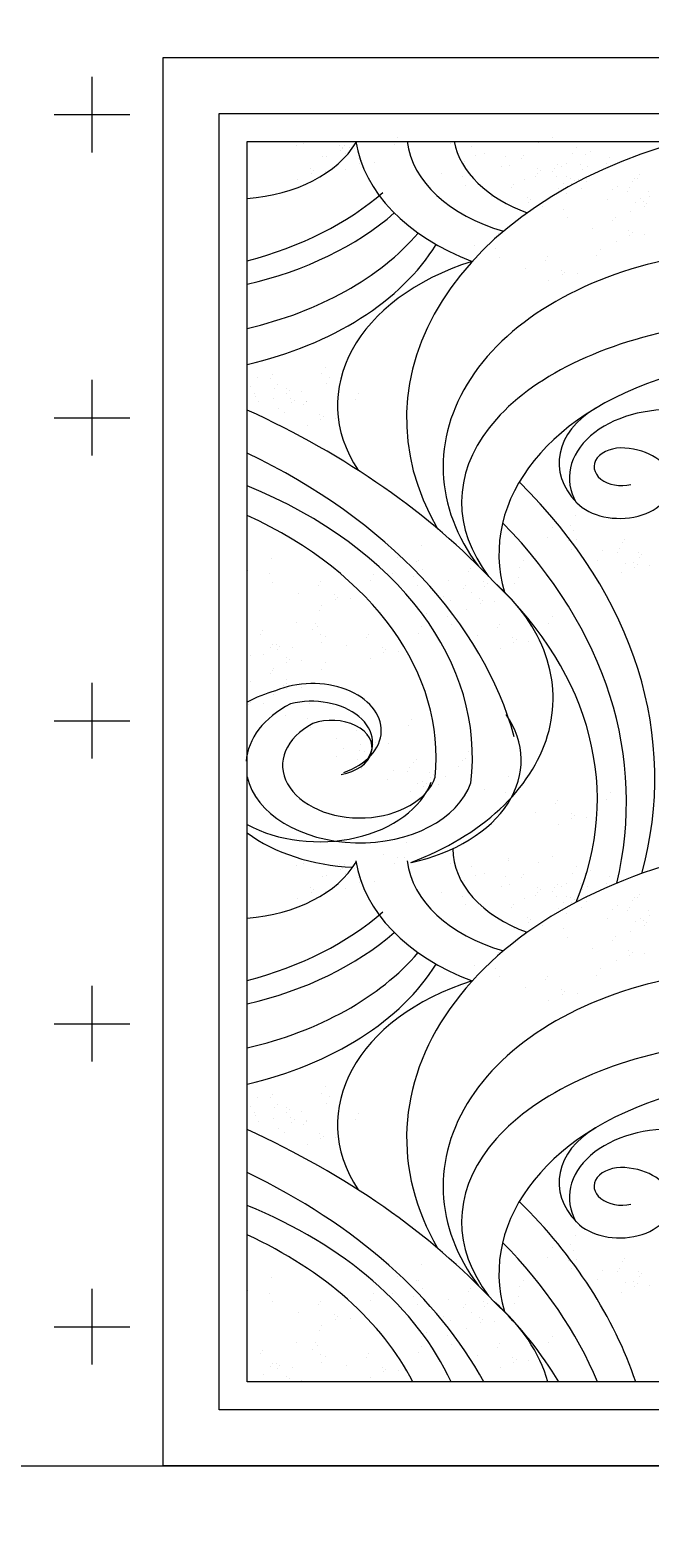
# Model space of a CAD drawing. Extents: x 2700 to 6802, y 4732 to 9006.
# Drawn here: x 4290.3 to 4495.2, y 7269.2 to 7759.2 of the extents above; entities that cross this region are included whole.
import ezdxf

# ---------------------------------------------------------------- set-up
doc = ezdxf.new("R2010")
doc.units = 0
doc.header["$MEASUREMENT"] = 0
for name, color, linetype in [('3', 3, 'CONTINUOUS'), ('4', 4, 'CONTINUOUS'), ('7', 7, 'CONTINUOUS'), ('BH', 3, 'CONTINUOUS')]:
    doc.layers.add(name, color=color, linetype=linetype)

msp = doc.modelspace()

# ---------------------------------------------------------------- hatches: boundary and pattern name
at = {"layer": 'BH'}
h = msp.add_hatch(dxfattribs=at)
h.set_pattern_fill('CROSS', color=256, scale=200, style=0)
h.set_pattern_definition([(0, (-6301.64, 4531.086), (50, 50), [25, -75]), (90, (-6289.14, 4518.586), (-50, 50), [25, -75])])
edge = h.paths.add_edge_path()
edge.add_line((3705.67, 8166.79), (3667.08, 8164.32))
edge.add_line((3667.08, 8164.32), (3643.64, 8143.67))
edge.add_line((3643.64, 8143.67), (3623.65, 8118.89))
edge.add_line((3623.65, 8118.89), (3619.52, 8087.91))
edge.add_line((3619.52, 8087.91), (3625.03, 8056.24))
edge.add_line((3625.03, 8056.24), (3604.35, 8052.11))
edge.add_line((3604.35, 8052.11), (3582.29, 8030.77))
edge.add_line((3582.29, 8030.77), (3570.57, 8014.25))
edge.add_line((3570.57, 8014.25), (3545.07, 8005.99))
edge.add_line((3545.07, 8005.99), (3509.91, 8021.14))
edge.add_line((3509.91, 8021.14), (3498.88, 8046.61))
edge.add_line((3498.88, 8046.61), (3473.37, 8057.62))
edge.add_line((3473.37, 8057.62), (3447.87, 8054.87))
edge.add_line((3447.87, 8054.87), (3438.91, 8048.67))
edge.add_line((3438.91, 8048.67), (3413.04, 8021.1))
edge.add_line((3413.04, 8021.1), (3393.74, 8011.46))
edge.add_line((3393.74, 8011.46), (3362.03, 8016.28))
edge.add_line((3362.03, 8016.28), (3349.62, 8030.74))
edge.add_line((3349.62, 8030.74), (3332.39, 8050.7))
edge.add_line((3332.39, 8050.7), (3308.26, 8056.89))
edge.add_line((3308.26, 8056.89), (3291.03, 8057.58))
edge.add_line((3291.03, 8057.58), (3275.17, 8052.08))
edge.add_line((3275.17, 8052.08), (3264.83, 8045.88))
edge.add_line((3264.83, 8045.88), (3258.63, 8038.31))
edge.add_line((3258.63, 8038.31), (3255.67, 8031.5))
edge.add_line((3255.67, 8031.5), (3255.67, 8451.21))
edge.add_line((3255.67, 8451.21), (6255.67, 8451.21))
edge.add_line((6255.67, 8451.21), (6255.67, 5911.21))
edge.add_line((6255.67, 5911.21), (6036.69, 5911.21))
edge.add_line((6036.69, 5911.21), (6041.16, 6029.14))
edge.add_line((6041.16, 6029.14), (6050.54, 6029.14))
edge.add_line((6050.54, 6029.14), (6050.54, 6059.03))
edge.add_line((6050.54, 6059.03), (5968.21, 6059.03))
edge.add_line((5968.21, 6059.03), (5970, 6168.54))
edge.add_line((5970, 6168.54), (5971.79, 6278.05))
edge.add_line((5971.79, 6278.05), (6041.24, 6369.52))
edge.add_line((6041.24, 6369.52), (6111.93, 6395.87))
edge.add_line((6111.93, 6395.87), (6180.15, 6412.92))
edge.add_line((6180.15, 6412.92), (6210.86, 6443.59))
edge.add_line((6210.86, 6443.59), (6147.9, 6442.38))
edge.add_line((6147.9, 6442.38), (6114.7, 6464.51))
edge.add_line((6114.7, 6464.51), (6099.53, 6464.08))
edge.add_line((6099.53, 6464.08), (6044.96, 6473.38))
edge.add_line((6044.96, 6473.38), (6077.21, 6481.13))
edge.add_line((6077.21, 6481.13), (6124.34, 6526.09))
edge.add_line((6124.34, 6526.09), (6124.34, 6531.09))
edge.add_line((6124.34, 6531.09), (6085.89, 6505.16))
edge.add_line((6085.89, 6505.16), (6049.92, 6512.14))
edge.add_line((6049.92, 6512.14), (6056.82, 6510.8))
edge.add_line((6056.82, 6510.8), (6103.25, 6554))
edge.add_line((6103.25, 6554), (6100.77, 6566.4))
edge.add_line((6100.77, 6566.4), (6077.21, 6572.6))
edge.add_line((6077.21, 6572.6), (6022.64, 6574.15))
edge.add_line((6022.64, 6574.15), (6016.68, 6593.22))
edge.add_line((6016.68, 6593.22), (5969.31, 6518.34))
edge.add_line((5969.31, 6518.34), (5975.51, 6631.51))
edge.add_line((5975.51, 6631.51), (5968.07, 6634.61))
edge.add_line((5968.07, 6634.61), (5970.81, 6733.79))
edge.add_line((5970.81, 6733.79), (6044.08, 6750.25))
edge.add_line((6044.08, 6750.25), (6097.41, 6765.75))
edge.add_line((6097.41, 6765.75), (6107.34, 6785.9))
edge.add_line((6107.34, 6785.9), (6075.09, 6782.8))
edge.add_line((6075.09, 6782.8), (6041.6, 6787.45))
edge.add_line((6041.6, 6787.45), (5999.44, 6802.96))
edge.add_line((5999.44, 6802.96), (6061.45, 6831.64))
edge.add_line((6061.45, 6831.64), (6107.34, 6855.66))
edge.add_line((6107.34, 6855.66), (6125.94, 6883.57))
edge.add_line((6125.94, 6883.57), (6020.52, 6829.31))
edge.add_line((6020.52, 6829.31), (6067.65, 6886.67))
edge.add_line((6067.65, 6886.67), (6066.41, 6892.87))
edge.add_line((6066.41, 6892.87), (6013.08, 6873.49))
edge.add_line((6013.08, 6873.49), (5983.32, 6871.17))
edge.add_line((5983.32, 6871.17), (5994.48, 6967.28))
edge.add_line((5994.48, 6967.28), (5973.39, 6909.92))
edge.add_line((5973.39, 6909.92), (5962.23, 6984.34))
edge.add_line((5962.23, 6984.34), (5953.55, 6934.73))
edge.add_line((5953.55, 6934.73), (5915.1, 7016.89))
edge.add_line((5915.1, 7016.89), (5944.87, 6857.21))
edge.add_line((5944.87, 6857.21), (5892.78, 6967.28))
edge.add_line((5892.78, 6967.28), (5892.78, 6936.28))
edge.add_line((5892.78, 6936.28), (5872.94, 6951.78))
edge.add_line((5872.94, 6951.78), (5920.06, 6806.06))
edge.add_line((5920.06, 6806.06), (5920.06, 6750.25))
edge.add_line((5920.06, 6750.25), (5917.91, 6736.09))
edge.add_line((5917.91, 6736.09), (5819.25, 6868.7))
edge.add_line((5819.25, 6868.7), (5810.86, 6818.59))
edge.add_line((5810.86, 6818.59), (5860.86, 6677.39))
edge.add_line((5860.86, 6677.39), (5821.73, 6678.79))
edge.add_line((5821.73, 6678.79), (5768.66, 6692.94))
edge.add_line((5768.66, 6692.94), (5765.01, 6689.93))
edge.add_line((5765.01, 6689.93), (5821.73, 6626.08))
edge.add_line((5821.73, 6626.08), (5879.66, 6573.25))
edge.add_line((5879.66, 6573.25), (5889.94, 6536.94))
edge.add_line((5889.94, 6536.94), (5876.3, 6535.39))
edge.add_line((5876.3, 6535.39), (5834.13, 6560.2))
edge.add_line((5834.13, 6560.2), (5827.93, 6558.65))
edge.add_line((5827.93, 6558.65), (5844.05, 6536.94))
edge.add_line((5844.05, 6536.94), (5829.79, 6534.62))
edge.add_line((5829.79, 6534.62), (5852.11, 6515.24))
edge.add_line((5852.11, 6515.24), (5893.66, 6488.89))
edge.add_line((5893.66, 6488.89), (5904.2, 6422.22))
edge.add_line((5904.2, 6422.22), (5912.26, 6338.51))
edge.add_line((5912.26, 6338.51), (5873.82, 6417.57))
edge.add_line((5873.82, 6417.57), (5829.79, 6450.13))
edge.add_line((5829.79, 6450.13), (5791.96, 6488.89))
edge.add_line((5791.96, 6488.89), (5786.05, 6486.45))
edge.add_line((5786.05, 6486.45), (5810.86, 6418.59))
edge.add_line((5810.86, 6418.59), (5870.1, 6333.86))
edge.add_line((5870.1, 6333.86), (5892.42, 6240.85))
edge.add_line((5892.42, 6240.85), (5900.32, 6059.03))
edge.add_line((5900.32, 6059.03), (5821.76, 6059.03))
edge.add_line((5821.76, 6059.03), (5821.76, 6031.09))
edge.add_line((5821.76, 6031.09), (5831.77, 6029.14))
edge.add_line((5831.77, 6029.14), (5831.77, 5911.21))
edge.add_line((5831.77, 5911.21), (5705.67, 5911.21))
edge.add_line((5705.67, 5911.21), (5705.67, 7596.21))
edge.add_line((5705.67, 7596.21), (5701.28, 7606.82))
edge.add_line((5701.28, 7606.82), (5690.67, 7611.21))
edge.add_line((5690.67, 7611.21), (5270.67, 7611.21))
edge.add_line((5270.67, 7611.21), (5260.06, 7606.82))
edge.add_line((5260.06, 7606.82), (5255.67, 7596.21))
edge.add_line((5255.67, 7596.21), (5255.67, 7285.21))
edge.add_line((5255.67, 7285.21), (5091.8, 7296.71))
edge.add_line((5091.8, 7296.71), (5091.8, 7314.71))
edge.add_line((5091.8, 7314.71), (5091.8, 7321.05))
edge.add_line((5091.8, 7321.05), (5101.29, 7334.98))
edge.add_line((5101.29, 7334.98), (5100.02, 7345.12))
edge.add_line((5100.02, 7345.12), (5096.22, 7380.6))
edge.add_line((5096.22, 7380.6), (5092.41, 7390.74))
edge.add_line((5092.41, 7390.74), (5108.9, 7392))
edge.add_line((5108.9, 7392), (5121.59, 7409.74))
edge.add_line((5121.59, 7409.74), (5121.59, 7423.68))
edge.add_line((5121.59, 7423.68), (5110.17, 7446.49))
edge.add_line((5110.17, 7446.49), (5107.64, 7465.49))
edge.add_line((5107.64, 7465.49), (5101.29, 7485.77))
edge.add_line((5101.29, 7485.77), (5079.72, 7493.37))
edge.add_line((5079.72, 7493.37), (5082.26, 7504.77))
edge.add_line((5082.26, 7504.77), (5077.18, 7522.51))
edge.add_line((5077.18, 7522.51), (5064.49, 7526.31))
edge.add_line((5064.49, 7526.31), (5040.39, 7522.51))
edge.add_line((5040.39, 7522.51), (5032.77, 7518.71))
edge.add_line((5032.77, 7518.71), (5015.01, 7514.91))
edge.add_line((5015.01, 7514.91), (4990.9, 7508.57))
edge.add_line((4990.9, 7508.57), (4973.14, 7502.24))
edge.add_line((4973.14, 7502.24), (4970.6, 7497.17))
edge.add_line((4970.6, 7497.17), (4968.06, 7490.83))
edge.add_line((4968.06, 7490.83), (4962.99, 7492.1))
edge.add_line((4962.99, 7492.1), (4951.57, 7493.37))
edge.add_line((4951.57, 7493.37), (4937.61, 7493.37))
edge.add_line((4937.61, 7493.37), (4936.34, 7493.37))
edge.add_line((4936.34, 7493.37), (4928.73, 7495.9))
edge.add_line((4928.73, 7495.9), (4912.23, 7494.63))
edge.add_line((4912.23, 7494.63), (4897.01, 7480.7))
edge.add_line((4897.01, 7480.7), (4879.24, 7473.09))
edge.add_line((4879.24, 7473.09), (4869.09, 7459.16))
edge.add_line((4869.09, 7459.16), (4866.55, 7446.49))
edge.add_line((4866.55, 7446.49), (4864.01, 7436.35))
edge.add_line((4864.01, 7436.35), (4864.01, 7421.15))
edge.add_line((4864.01, 7421.15), (4864.01, 7403.41))
edge.add_line((4864.01, 7403.41), (4866.55, 7385.67))
edge.add_line((4866.55, 7385.67), (4875.43, 7381.87))
edge.add_line((4875.43, 7381.87), (4865.28, 7365.39))
edge.add_line((4865.28, 7365.39), (4864.01, 7348.92))
edge.add_line((4864.01, 7348.92), (4864.01, 7324.85))
edge.add_line((4864.01, 7324.85), (4871.63, 7312.18))
edge.add_line((4871.63, 7312.18), (4886.85, 7305.84))
edge.add_line((4886.85, 7305.84), (4904.62, 7309.64))
edge.add_line((4904.62, 7309.64), (4912.23, 7305.84))
edge.add_line((4912.23, 7305.84), (4926.19, 7293.17))
edge.add_line((4926.19, 7293.17), (4938.88, 7285.57))
edge.add_line((4938.88, 7285.57), (4676.7, 7285.57))
edge.add_line((4676.7, 7285.57), (4676.7, 7750.03))
edge.add_line((4676.7, 7750.03), (4334.39, 7750.03))
edge.add_line((4334.39, 7750.03), (4334.39, 7285.21))
edge.add_line((4334.39, 7285.21), (4155.67, 7285.21))
edge.add_line((4155.67, 7285.21), (4155.67, 8031.5))
edge.add_line((4155.67, 8031.5), (4110.67, 8056.45))
edge.add_line((4110.67, 8056.45), (4065.67, 8031.5))
edge.add_line((4065.67, 8031.5), (4025.67, 8006.79))
edge.add_line((4025.67, 8006.79), (3985.67, 8031.5))
edge.add_line((3985.67, 8031.5), (3945.67, 8056.21))
edge.add_line((3945.67, 8056.21), (3905.67, 8031.5))
edge.add_line((3905.67, 8031.5), (3865.67, 8006.79))
edge.add_line((3865.67, 8006.79), (3809.18, 8049.54))
edge.add_line((3809.18, 8049.54), (3809.18, 8081.09))
edge.add_line((3809.18, 8081.09), (3785.67, 8056.21))
edge.add_arc((3737.81, 8101.44), 65.85, 212.7956, 316.6185, ccw=False)
edge.add_arc((3743.29, 8104.97), 72.37, 121.3255, 212.7956, ccw=False)

# ---------------------------------------------------------------- linework, layer by layer
at = {"layer": '3'}
for p, q in [((4380.66, 7721.58), (4380.66, 7721.58)), ((4411.77, 7723.57), (4411.77, 7723.57)), ((4429.31, 7721.52), (4429.31, 7721.52)), ((4448.26, 7722.34), (4448.26, 7722.34)), ((4458.46, 7721.8), (4458.46, 7721.8)), ((4462.93, 7723.71), (4462.93, 7723.71)), ((4378.51, 7720.92), (4378.51, 7720.92)), ((4387.04, 7717.25), (4387.04, 7717.25)), ((4388.33, 7717.47), (4388.33, 7717.47)), ((4392.48, 7721.02), (4392.48, 7721.02)), ((4392.79, 7719.38), (4392.79, 7719.38)), ((4393.6, 7720.33), (4393.6, 7720.33)), ((4393.6, 7719.96), (4393.6, 7719.96)), ((4394.32, 7721.05), (4394.32, 7721.05)), ((4394.71, 7718.2), (4394.71, 7718.2)), ((4395.83, 7720.32), (4395.83, 7720.32)), ((4397.71, 7719.82), (4397.71, 7719.82)), ((4398.86, 7716.69), (4398.86, 7716.69)), ((4410.65, 7721.45), (4410.65, 7721.45)), ((4436.3, 7720.48), (4436.3, 7720.48)), ((4437.48, 7717.67), (4437.48, 7717.67)), ((4440.47, 7718.27), (4440.47, 7718.27)), ((4447.46, 7717.23), (4447.46, 7717.23)), ((4452.58, 7716.71), (4452.58, 7716.71)), ((4453.3, 7717.81), (4453.3, 7717.81)), ((4469.62, 7718.2), (4469.62, 7718.2)), ((4470.75, 7720.32), (4470.75, 7720.32)), ((4473.76, 7718), (4473.76, 7718)), ((4475.36, 7719.09), (4475.36, 7719.09)), ((4481.9, 7717.07), (4481.9, 7717.07)), ((4382.92, 7713.44), (4382.92, 7713.44)), ((4383.23, 7711.8), (4383.23, 7711.8)), ((4384.03, 7712.74), (4384.03, 7712.74)), ((4388.14, 7712.24), (4388.14, 7712.24)), ((4394.71, 7713.14), (4394.71, 7713.14)), ((4399.17, 7715.05), (4399.17, 7715.05)), ((4399.97, 7715.99), (4399.97, 7715.99)), ((4404.08, 7715.49), (4404.08, 7715.49)), ((4426.12, 7711.77), (4426.12, 7711.77)), ((4433.91, 7715.84), (4433.91, 7715.84)), ((4446.01, 7714), (4446.01, 7714)), ((4448.64, 7714.42), (4448.64, 7714.42)), ((4457.84, 7713.44), (4457.84, 7713.44)), ((4458.14, 7711.8), (4458.14, 7711.8)), ((4458.95, 7712.74), (4458.95, 7712.74)), ((4463.06, 7712.24), (4463.06, 7712.24)), ((4463.74, 7713.47), (4463.74, 7713.47)), ((4464.46, 7714.56), (4464.46, 7714.56)), ((4465.97, 7713.94), (4465.97, 7713.94)), ((4467.56, 7715.02), (4467.56, 7715.02)), ((4472.17, 7714.75), (4472.17, 7714.75)), ((4472.96, 7712.9), (4472.96, 7712.9)), ((4474.56, 7713.99), (4474.56, 7713.99)), ((4480.78, 7714.96), (4480.78, 7714.96)), ((4378.77, 7709.89), (4378.77, 7709.89)), ((4433.12, 7710.74), (4433.12, 7710.74)), ((4434.29, 7707.92), (4434.29, 7707.92)), ((4449.39, 7706.97), (4449.39, 7706.97)), ((4450.11, 7708.06), (4450.11, 7708.06)), ((4453.68, 7709.89), (4453.68, 7709.89)), ((4457.17, 7710.75), (4457.17, 7710.75)), ((4464.38, 7710.69), (4464.38, 7710.69)), ((4466.44, 7708.46), (4466.44, 7708.46)), ((4467.56, 7710.57), (4467.56, 7710.57)), ((4468.99, 7710.19), (4468.99, 7710.19)), ((4469.3, 7708.55), (4469.3, 7708.55)), ((4470.11, 7709.49), (4470.11, 7709.49)), ((4471.37, 7709.65), (4471.37, 7709.65)), ((4472.55, 7706.84), (4472.55, 7706.84)), ((4474.14, 7710.09), (4474.14, 7710.09)), ((4474.21, 7708.99), (4474.21, 7708.99)), ((4475.74, 7711.17), (4475.74, 7711.17)), ((4484.27, 7707.5), (4484.27, 7707.5)), ((4488.37, 7706.97), (4488.37, 7706.97)), ((4489.24, 7709.13), (4489.24, 7709.13)), ((4489.96, 7710.22), (4489.96, 7710.22)), ((4490.83, 7710.22), (4490.83, 7710.22)), ((4491.56, 7711.31), (4491.56, 7711.31)), ((4442.83, 7704.25), (4442.83, 7704.25)), ((4454.65, 7703.69), (4454.65, 7703.69)), ((4454.96, 7702.05), (4454.96, 7702.05)), ((4455.76, 7703), (4455.76, 7703)), ((4459.87, 7702.49), (4459.87, 7702.49)), ((4464.84, 7706.64), (4464.84, 7706.64)), ((4467.39, 7705.01), (4467.39, 7705.01)), ((4481.08, 7703.17), (4481.08, 7703.17)), ((4482.67, 7706.42), (4482.67, 7706.42)), ((4487.65, 7705.88), (4487.65, 7705.88)), ((4490.34, 7702.3), (4490.34, 7702.3)), ((4491.94, 7703.39), (4491.94, 7703.39)), ((4492.9, 7702.61), (4492.9, 7702.61)), ((4494.02, 7701.91), (4494.02, 7701.91)), ((4494.5, 7705.86), (4494.5, 7705.86)), ((4494.8, 7704.22), (4494.8, 7704.22)), ((4450.49, 7700.14), (4450.49, 7700.14)), ((4459.59, 7700.94), (4459.59, 7700.94)), ((4466.59, 7699.9), (4466.59, 7699.9)), ((4467.77, 7697.09), (4467.77, 7697.09)), ((4483.59, 7697.23), (4483.59, 7697.23)), ((4488.75, 7699.06), (4488.75, 7699.06)), ((4493.21, 7700.97), (4493.21, 7700.97)), ((4476.3, 7693.42), (4476.3, 7693.42)), ((4482.86, 7696.13), (4482.86, 7696.13)), ((4488.12, 7692.86), (4488.12, 7692.86)), ((4489.24, 7692.16), (4489.24, 7692.16)), ((4437.28, 7687.94), (4437.28, 7687.94)), ((4445.07, 7692.01), (4445.07, 7692.01)), ((4483.97, 7689.31), (4483.97, 7689.31)), ((4488.43, 7691.22), (4488.43, 7691.22)), ((4493.34, 7691.66), (4493.34, 7691.66)), ((4444.27, 7686.91), (4444.27, 7686.91)), ((4445.45, 7684.09), (4445.45, 7684.09)), ((4460.55, 7683.14), (4460.55, 7683.14)), ((4461.27, 7684.23), (4461.27, 7684.23)), ((4477.59, 7684.63), (4477.59, 7684.63)), ((4478.72, 7686.74), (4478.72, 7686.74)), ((4453.98, 7680.42), (4453.98, 7680.42)), ((4465.81, 7679.86), (4465.81, 7679.86)), ((4466.11, 7678.22), (4466.11, 7678.22)), ((4466.92, 7679.17), (4466.92, 7679.17)), ((4471.03, 7678.66), (4471.03, 7678.66)), ((4461.65, 7676.31), (4461.65, 7676.31)), ((4365.37, 7644.35), (4365.37, 7644.35)), ((4369.69, 7644.14), (4369.69, 7644.14)), ((4370.42, 7645.23), (4370.42, 7645.23)), ((4386.74, 7645.63), (4386.74, 7645.63)), ((4387.86, 7647.75), (4387.86, 7647.75)), ((4389.45, 7644.5), (4389.45, 7644.5)), ((4363.13, 7641.43), (4363.13, 7641.43)), ((4364.58, 7639.25), (4364.58, 7639.25)), ((4371.29, 7640.89), (4371.29, 7640.89)), ((4372.01, 7641.98), (4372.01, 7641.98)), ((4374.95, 7640.87), (4374.95, 7640.87)), ((4375.26, 7639.23), (4375.26, 7639.23)), ((4376.06, 7640.17), (4376.06, 7640.17)), ((4380.17, 7639.67), (4380.17, 7639.67)), ((4388.33, 7642.38), (4388.33, 7642.38)), ((4399.02, 7639.08), (4399.02, 7639.08)), ((4364.72, 7638.18), (4364.72, 7638.18)), ((4365.75, 7636.43), (4365.75, 7636.43)), ((4370.8, 7637.32), (4370.8, 7637.32)), ((4372.39, 7634.07), (4372.39, 7634.07)), ((4376.54, 7637.62), (4376.54, 7637.62)), ((4376.85, 7635.98), (4376.85, 7635.98)), ((4377.66, 7636.92), (4377.66, 7636.92)), ((4380.85, 7635.48), (4380.85, 7635.48)), ((4381.57, 7636.57), (4381.57, 7636.57)), ((4381.77, 7636.42), (4381.77, 7636.42)), ((4397.9, 7636.97), (4397.9, 7636.97)), ((4374.29, 7632.77), (4374.29, 7632.77)), ((4381.95, 7628.65), (4381.95, 7628.65)), ((4386.11, 7632.2), (4386.11, 7632.2)), ((4386.42, 7630.56), (4386.42, 7630.56)), ((4387.22, 7631.51), (4387.22, 7631.51)), ((4391.33, 7631), (4391.33, 7631)), ((4462.78, 7594.79), (4462.78, 7594.79)), ((4468.98, 7595.61), (4468.98, 7595.61)), ((4470.57, 7598.86), (4470.57, 7598.86)), ((4461.19, 7591.54), (4461.19, 7591.54)), ((4468.18, 7590.51), (4468.18, 7590.51)), ((4469.78, 7593.75), (4469.78, 7593.75)), ((4470.95, 7590.94), (4470.95, 7590.94)), ((4486.05, 7589.99), (4486.05, 7589.99)), ((4486.77, 7591.08), (4486.77, 7591.08)), ((4370.15, 7584.78), (4370.15, 7584.78)), ((4411.78, 7585.04), (4411.78, 7585.04)), ((4419.57, 7589.11), (4419.57, 7589.11)), ((4469.36, 7587.69), (4469.36, 7587.69)), ((4479.49, 7587.27), (4479.49, 7587.27)), ((4484.46, 7586.74), (4484.46, 7586.74)), ((4485.18, 7587.83), (4485.18, 7587.83)), ((4491.31, 7586.71), (4491.31, 7586.71)), ((4491.62, 7585.07), (4491.62, 7585.07)), ((4492.42, 7586.01), (4492.42, 7586.01)), ((4362.36, 7580.71), (4362.36, 7580.71)), ((4369.36, 7579.67), (4369.36, 7579.67)), ((4403.8, 7579.51), (4403.8, 7579.51)), ((4410.18, 7579.63), (4410.18, 7579.63)), ((4417.97, 7583.69), (4417.97, 7583.69)), ((4418.77, 7584.01), (4418.77, 7584.01)), ((4419.95, 7581.19), (4419.95, 7581.19)), ((4435.04, 7580.24), (4435.04, 7580.24)), ((4435.77, 7581.33), (4435.77, 7581.33)), ((4452.09, 7581.73), (4452.09, 7581.73)), ((4453.21, 7583.84), (4453.21, 7583.84)), ((4477.89, 7584.02), (4477.89, 7584.02)), ((4485.56, 7579.91), (4485.56, 7579.91)), ((4487.15, 7583.16), (4487.15, 7583.16)), ((4489.72, 7583.46), (4489.72, 7583.46)), ((4490.02, 7581.82), (4490.02, 7581.82)), ((4490.83, 7582.77), (4490.83, 7582.77)), ((4494.94, 7582.26), (4494.94, 7582.26)), ((4370.54, 7576.86), (4370.54, 7576.86)), ((4385.63, 7575.9), (4385.63, 7575.9)), ((4386.36, 7576.99), (4386.36, 7576.99)), ((4402.68, 7577.39), (4402.68, 7577.39)), ((4417.18, 7578.59), (4417.18, 7578.59)), ((4418.35, 7575.77), (4418.35, 7575.77)), ((4428.48, 7577.52), (4428.48, 7577.52)), ((4433.45, 7574.82), (4433.45, 7574.82)), ((4434.17, 7575.91), (4434.17, 7575.91)), ((4440.3, 7576.96), (4440.3, 7576.96)), ((4440.61, 7575.32), (4440.61, 7575.32)), ((4441.42, 7576.27), (4441.42, 7576.27)), ((4445.52, 7575.76), (4445.52, 7575.76)), ((4450.5, 7576.31), (4450.5, 7576.31)), ((4451.62, 7578.43), (4451.62, 7578.43)), ((4379.07, 7573.19), (4379.07, 7573.19)), ((4390.89, 7572.63), (4390.89, 7572.63)), ((4391.2, 7570.99), (4391.2, 7570.99)), ((4392, 7571.93), (4392, 7571.93)), ((4396.11, 7571.43), (4396.11, 7571.43)), ((4426.89, 7572.11), (4426.89, 7572.11)), ((4429.13, 7570.69), (4429.13, 7570.69)), ((4436.15, 7573.41), (4436.15, 7573.41)), ((4438.71, 7571.54), (4438.71, 7571.54)), ((4439.02, 7569.91), (4439.02, 7569.91)), ((4439.82, 7570.85), (4439.82, 7570.85)), ((4443.93, 7570.35), (4443.93, 7570.35)), ((4386.09, 7567.45), (4386.09, 7567.45)), ((4386.74, 7569.08), (4386.74, 7569.08)), ((4421.34, 7566.63), (4421.34, 7566.63)), ((4428.33, 7565.59), (4428.33, 7565.59)), ((4434.55, 7567.99), (4434.55, 7567.99)), ((4462.78, 7565.43), (4462.78, 7565.43)), ((4367.23, 7560.75), (4367.23, 7560.75)), ((4378.3, 7563.38), (4378.3, 7563.38)), ((4383.55, 7561.15), (4383.55, 7561.15)), ((4384.67, 7563.26), (4384.67, 7563.26)), ((4385.3, 7562.34), (4385.3, 7562.34)), ((4418.62, 7560.06), (4418.62, 7560.06)), ((4419.74, 7562.18), (4419.74, 7562.18)), ((4429.51, 7562.78), (4429.51, 7562.78)), ((4444.61, 7561.82), (4444.61, 7561.82)), ((4445.33, 7562.91), (4445.33, 7562.91)), ((4461.65, 7563.31), (4461.65, 7563.31)), ((4366.5, 7559.66), (4366.5, 7559.66)), ((4369.69, 7555.32), (4369.69, 7555.32)), ((4370.42, 7556.41), (4370.42, 7556.41)), ((4371.76, 7556.38), (4371.76, 7556.38)), ((4372.88, 7555.69), (4372.88, 7555.69)), ((4376.98, 7555.18), (4376.98, 7555.18)), ((4386.48, 7559.53), (4386.48, 7559.53)), ((4386.74, 7556.81), (4386.74, 7556.81)), ((4387.86, 7558.93), (4387.86, 7558.93)), ((4395.01, 7555.86), (4395.01, 7555.86)), ((4401.57, 7558.57), (4401.57, 7558.57)), ((4402.29, 7559.66), (4402.29, 7559.66)), ((4406.83, 7555.3), (4406.83, 7555.3)), ((4438.04, 7559.11), (4438.04, 7559.11)), ((4445.71, 7554.99), (4445.71, 7554.99)), ((4449.87, 7558.55), (4449.87, 7558.55)), ((4450.17, 7556.91), (4450.17, 7556.91)), ((4450.98, 7557.85), (4450.98, 7557.85)), ((4455.09, 7557.35), (4455.09, 7557.35)), ((4363.13, 7552.61), (4363.13, 7552.61)), ((4367.61, 7552.83), (4367.61, 7552.83)), ((4372.07, 7554.74), (4372.07, 7554.74)), ((4374.95, 7552.05), (4374.95, 7552.05)), ((4375.26, 7550.41), (4375.26, 7550.41)), ((4376.06, 7551.35), (4376.06, 7551.35)), ((4380.17, 7550.85), (4380.17, 7550.85)), ((4387.86, 7550.27), (4387.86, 7550.27)), ((4402.68, 7551.75), (4402.68, 7551.75)), ((4407.14, 7553.66), (4407.14, 7553.66)), ((4407.94, 7554.6), (4407.94, 7554.6)), ((4412.05, 7554.1), (4412.05, 7554.1)), ((4369.69, 7546.66), (4369.69, 7546.66)), ((4370.42, 7547.75), (4370.42, 7547.75)), ((4370.8, 7548.5), (4370.8, 7548.5)), ((4386.74, 7548.15), (4386.74, 7548.15)), ((4363.13, 7543.95), (4363.13, 7543.95)), ((4373.99, 7542.73), (4373.99, 7542.73)), ((4374.95, 7543.38), (4374.95, 7543.38)), ((4375.11, 7544.85), (4375.11, 7544.85)), ((4375.26, 7541.74), (4375.26, 7541.74)), ((4376.06, 7542.69), (4376.06, 7542.69)), ((4380.17, 7542.18), (4380.17, 7542.18)), ((4362.2, 7537.97), (4362.2, 7537.97)), ((4362.51, 7536.33), (4362.51, 7536.33)), ((4363.31, 7537.27), (4363.31, 7537.27)), ((4367.42, 7536.77), (4367.42, 7536.77)), ((4370.8, 7539.83), (4370.8, 7539.83)), ((4382.71, 7536.93), (4382.71, 7536.93)), ((4382.71, 7536.93), (4382.71, 7536.93)), ((4374.92, 7532.86), (4374.92, 7532.86)), ((4374.92, 7532.86), (4374.92, 7532.86)), ((4381.92, 7531.82), (4381.92, 7531.82)), ((4381.92, 7531.82), (4381.92, 7531.82)), ((4416.36, 7531.66), (4416.36, 7531.66)), ((4416.36, 7531.66), (4416.36, 7531.66)), ((4383.09, 7529.01), (4383.09, 7529.01)), ((4383.09, 7529.01), (4383.09, 7529.01)), ((4398.19, 7528.05), (4398.19, 7528.05)), ((4398.19, 7528.05), (4398.19, 7528.05)), ((4398.91, 7529.14), (4398.91, 7529.14)), ((4398.91, 7529.14), (4398.91, 7529.14)), ((4401.67, 7526.18), (4401.67, 7526.18)), ((4401.67, 7526.18), (4401.67, 7526.18)), ((4401.67, 7526.18), (4401.67, 7526.18)), ((4401.67, 7526.18), (4401.67, 7526.18)), ((4401.67, 7526.18), (4401.67, 7526.18)), ((4401.67, 7526.18), (4401.67, 7526.18)), ((4415.24, 7529.54), (4415.24, 7529.54)), ((4415.24, 7529.54), (4415.24, 7529.54)), ((4391.62, 7525.34), (4391.62, 7525.34)), ((4391.62, 7525.34), (4391.62, 7525.34)), ((4393.88, 7522.11), (4393.88, 7522.11)), ((4393.88, 7522.11), (4393.88, 7522.11)), ((4393.88, 7522.11), (4393.88, 7522.11)), ((4393.88, 7522.11), (4393.88, 7522.11)), ((4393.88, 7522.11), (4393.88, 7522.11)), ((4393.88, 7522.11), (4393.88, 7522.11)), ((4399.29, 7521.23), (4399.29, 7521.23)), ((4399.29, 7521.23), (4399.29, 7521.23)), ((4399.42, 7523.34), (4399.42, 7523.34)), ((4400.87, 7521.07), (4400.87, 7521.07)), ((4400.87, 7521.07), (4400.87, 7521.07)), ((4400.87, 7521.07), (4400.87, 7521.07)), ((4400.87, 7521.07), (4400.87, 7521.07)), ((4400.87, 7521.07), (4400.87, 7521.07)), ((4400.87, 7521.07), (4400.87, 7521.07)), ((4403.45, 7524.78), (4403.45, 7524.78)), ((4403.45, 7524.78), (4403.45, 7524.78)), ((4403.76, 7523.14), (4403.76, 7523.14)), ((4403.76, 7523.14), (4403.76, 7523.14)), ((4404.56, 7524.08), (4404.56, 7524.08)), ((4404.56, 7524.08), (4404.56, 7524.08)), ((4408.67, 7523.58), (4408.67, 7523.58)), ((4408.67, 7523.58), (4408.67, 7523.58)), ((4435.31, 7520.91), (4435.31, 7520.91)), ((4435.31, 7520.91), (4435.31, 7520.91)), ((4435.31, 7520.91), (4435.31, 7520.91)), ((4435.31, 7520.91), (4435.31, 7520.91)), ((4435.31, 7520.91), (4435.31, 7520.91)), ((4435.31, 7520.91), (4435.31, 7520.91)), ((4391.63, 7519.28), (4391.63, 7519.28)), ((4398.63, 7518.24), (4398.63, 7518.24)), ((4402.05, 7518.26), (4402.05, 7518.26)), ((4402.05, 7518.26), (4402.05, 7518.26)), ((4402.05, 7518.26), (4402.05, 7518.26)), ((4402.05, 7518.26), (4402.05, 7518.26)), ((4402.05, 7518.26), (4402.05, 7518.26)), ((4402.05, 7518.26), (4402.05, 7518.26)), ((4417.14, 7517.3), (4417.14, 7517.3)), ((4417.14, 7517.3), (4417.14, 7517.3)), ((4417.14, 7517.3), (4417.14, 7517.3)), ((4417.14, 7517.3), (4417.14, 7517.3)), ((4417.14, 7517.3), (4417.14, 7517.3)), ((4417.14, 7517.3), (4417.14, 7517.3)), ((4417.87, 7518.39), (4417.87, 7518.39)), ((4417.87, 7518.39), (4417.87, 7518.39)), ((4417.87, 7518.39), (4417.87, 7518.39)), ((4417.87, 7518.39), (4417.87, 7518.39)), ((4417.87, 7518.39), (4417.87, 7518.39)), ((4417.87, 7518.39), (4417.87, 7518.39)), ((4431.95, 7515.96), (4431.95, 7515.96)), ((4433.07, 7518.08), (4433.07, 7518.08)), ((4434.19, 7518.79), (4434.19, 7518.79)), ((4434.19, 7518.79), (4434.19, 7518.79)), ((4434.19, 7518.79), (4434.19, 7518.79)), ((4434.19, 7518.79), (4434.19, 7518.79)), ((4434.19, 7518.79), (4434.19, 7518.79)), ((4434.19, 7518.79), (4434.19, 7518.79)), ((4399.8, 7515.42), (4399.8, 7515.42)), ((4408.34, 7511.76), (4408.34, 7511.76)), ((4410.58, 7514.59), (4410.58, 7514.59)), ((4410.58, 7514.59), (4410.58, 7514.59)), ((4410.58, 7514.59), (4410.58, 7514.59)), ((4410.58, 7514.59), (4410.58, 7514.59)), ((4410.58, 7514.59), (4410.58, 7514.59)), ((4410.58, 7514.59), (4410.58, 7514.59)), ((4414.9, 7514.47), (4414.9, 7514.47)), ((4415.62, 7515.56), (4415.62, 7515.56)), ((4420.16, 7511.19), (4420.16, 7511.19)), ((4422.4, 7514.03), (4422.4, 7514.03)), ((4422.4, 7514.03), (4422.4, 7514.03)), ((4422.4, 7514.03), (4422.4, 7514.03)), ((4422.4, 7514.03), (4422.4, 7514.03)), ((4422.4, 7514.03), (4422.4, 7514.03)), ((4422.4, 7514.03), (4422.4, 7514.03)), ((4422.71, 7512.39), (4422.71, 7512.39)), ((4422.71, 7512.39), (4422.71, 7512.39)), ((4422.71, 7512.39), (4422.71, 7512.39)), ((4422.71, 7512.39), (4422.71, 7512.39)), ((4422.71, 7512.39), (4422.71, 7512.39)), ((4422.71, 7512.39), (4422.71, 7512.39)), ((4423.52, 7513.33), (4423.52, 7513.33)), ((4423.52, 7513.33), (4423.52, 7513.33)), ((4423.52, 7513.33), (4423.52, 7513.33)), ((4423.52, 7513.33), (4423.52, 7513.33)), ((4423.52, 7513.33), (4423.52, 7513.33)), ((4423.52, 7513.33), (4423.52, 7513.33)), ((4427.62, 7512.83), (4427.62, 7512.83)), ((4427.62, 7512.83), (4427.62, 7512.83)), ((4427.62, 7512.83), (4427.62, 7512.83)), ((4427.62, 7512.83), (4427.62, 7512.83)), ((4427.62, 7512.83), (4427.62, 7512.83)), ((4427.62, 7512.83), (4427.62, 7512.83)), ((4448.31, 7512.56), (4448.31, 7512.56)), ((4448.31, 7512.56), (4448.31, 7512.56)), ((4448.31, 7512.56), (4448.31, 7512.56)), ((4416, 7507.64), (4416, 7507.64)), ((4418.25, 7510.48), (4418.25, 7510.48)), ((4418.25, 7510.48), (4418.25, 7510.48)), ((4418.25, 7510.48), (4418.25, 7510.48)), ((4418.25, 7510.48), (4418.25, 7510.48)), ((4418.25, 7510.48), (4418.25, 7510.48)), ((4418.25, 7510.48), (4418.25, 7510.48)), ((4420.47, 7509.55), (4420.47, 7509.55)), ((4421.27, 7510.5), (4421.27, 7510.5)), ((4425.38, 7509.99), (4425.38, 7509.99)), ((4440.52, 7508.49), (4440.52, 7508.49)), ((4440.52, 7508.49), (4440.52, 7508.49)), ((4440.52, 7508.49), (4440.52, 7508.49)), ((4447.52, 7507.46), (4447.52, 7507.46)), ((4447.52, 7507.46), (4447.52, 7507.46)), ((4447.52, 7507.46), (4447.52, 7507.46)), ((4481.96, 7507.29), (4481.96, 7507.29)), ((4481.96, 7507.29), (4481.96, 7507.29)), ((4481.96, 7507.29), (4481.96, 7507.29)), ((4448.7, 7504.64), (4448.7, 7504.64)), ((4448.7, 7504.64), (4448.7, 7504.64)), ((4448.7, 7504.64), (4448.7, 7504.64)), ((4463.79, 7503.69), (4463.79, 7503.69)), ((4463.79, 7503.69), (4463.79, 7503.69)), ((4463.79, 7503.69), (4463.79, 7503.69)), ((4464.51, 7504.78), (4464.51, 7504.78)), ((4464.51, 7504.78), (4464.51, 7504.78)), ((4464.51, 7504.78), (4464.51, 7504.78)), ((4480.84, 7505.18), (4480.84, 7505.18)), ((4480.84, 7505.18), (4480.84, 7505.18)), ((4480.84, 7505.18), (4480.84, 7505.18)), ((4457.23, 7500.97), (4457.23, 7500.97)), ((4457.23, 7500.97), (4457.23, 7500.97)), ((4457.23, 7500.97), (4457.23, 7500.97)), ((4464.9, 7496.86), (4464.9, 7496.86)), ((4464.9, 7496.86), (4464.9, 7496.86)), ((4464.9, 7496.86), (4464.9, 7496.86)), ((4469.05, 7500.41), (4469.05, 7500.41)), ((4469.05, 7500.41), (4469.05, 7500.41)), ((4469.05, 7500.41), (4469.05, 7500.41)), ((4469.36, 7498.77), (4469.36, 7498.77)), ((4469.36, 7498.77), (4469.36, 7498.77)), ((4469.36, 7498.77), (4469.36, 7498.77)), ((4470.16, 7499.72), (4470.16, 7499.72)), ((4470.16, 7499.72), (4470.16, 7499.72)), ((4470.16, 7499.72), (4470.16, 7499.72)), ((4474.27, 7499.21), (4474.27, 7499.21)), ((4474.27, 7499.21), (4474.27, 7499.21)), ((4474.27, 7499.21), (4474.27, 7499.21)), ((4407.03, 7486.93), (4407.03, 7486.93)), ((4414.83, 7490.99), (4414.83, 7490.99)), ((4378.51, 7483.46), (4378.51, 7483.46)), ((4380.66, 7484.13), (4380.66, 7484.13)), ((4392.48, 7483.56), (4392.48, 7483.56)), ((4392.79, 7481.92), (4392.79, 7481.92)), ((4393.6, 7482.87), (4393.6, 7482.87)), ((4393.6, 7482.51), (4393.6, 7482.51)), ((4394.32, 7483.6), (4394.32, 7483.6)), ((4395.83, 7482.86), (4395.83, 7482.86)), ((4397.71, 7482.36), (4397.71, 7482.36)), ((4410.65, 7484), (4410.65, 7484)), ((4411.77, 7486.11), (4411.77, 7486.11)), ((4414.03, 7485.89), (4414.03, 7485.89)), ((4429.31, 7484.06), (4429.31, 7484.06)), ((4436.3, 7483.03), (4436.3, 7483.03)), ((4448.26, 7484.88), (4448.26, 7484.88)), ((4448.47, 7485.73), (4448.47, 7485.73)), ((4458.46, 7484.34), (4458.46, 7484.34)), ((4462.93, 7486.26), (4462.93, 7486.26)), ((4470.75, 7482.86), (4470.75, 7482.86)), ((4475.36, 7481.63), (4475.36, 7481.63)), ((4387.04, 7479.79), (4387.04, 7479.79)), ((4388.33, 7480.01), (4388.33, 7480.01)), ((4394.71, 7480.75), (4394.71, 7480.75)), ((4398.86, 7479.23), (4398.86, 7479.23)), ((4399.17, 7477.59), (4399.17, 7477.59)), ((4399.97, 7478.54), (4399.97, 7478.54)), ((4404.08, 7478.03), (4404.08, 7478.03)), ((4433.91, 7478.38), (4433.91, 7478.38)), ((4437.48, 7480.21), (4437.48, 7480.21)), ((4440.47, 7480.81), (4440.47, 7480.81)), ((4446.01, 7476.54), (4446.01, 7476.54)), ((4447.46, 7479.78), (4447.46, 7479.78)), ((4448.64, 7476.96), (4448.64, 7476.96)), ((4452.58, 7479.26), (4452.58, 7479.26)), ((4453.3, 7480.35), (4453.3, 7480.35)), ((4464.46, 7477.1), (4464.46, 7477.1)), ((4467.56, 7477.56), (4467.56, 7477.56)), ((4469.62, 7480.75), (4469.62, 7480.75)), ((4472.17, 7477.3), (4472.17, 7477.3)), ((4473.76, 7480.55), (4473.76, 7480.55)), ((4474.56, 7476.53), (4474.56, 7476.53)), ((4480.78, 7477.5), (4480.78, 7477.5)), ((4481.9, 7479.61), (4481.9, 7479.61)), ((4378.77, 7472.43), (4378.77, 7472.43)), ((4382.92, 7475.98), (4382.92, 7475.98)), ((4383.23, 7474.34), (4383.23, 7474.34)), ((4384.03, 7475.29), (4384.03, 7475.29)), ((4388.14, 7474.78), (4388.14, 7474.78)), ((4394.71, 7475.68), (4394.71, 7475.68)), ((4426.12, 7474.32), (4426.12, 7474.32)), ((4433.12, 7473.28), (4433.12, 7473.28)), ((4453.68, 7472.43), (4453.68, 7472.43)), ((4457.17, 7473.3), (4457.17, 7473.3)), ((4457.84, 7475.98), (4457.84, 7475.98)), ((4458.14, 7474.34), (4458.14, 7474.34)), ((4458.95, 7475.29), (4458.95, 7475.29)), ((4463.06, 7474.78), (4463.06, 7474.78)), ((4463.74, 7476.01), (4463.74, 7476.01)), ((4464.38, 7473.23), (4464.38, 7473.23)), ((4465.97, 7476.48), (4465.97, 7476.48)), ((4467.56, 7473.12), (4467.56, 7473.12)), ((4468.99, 7472.73), (4468.99, 7472.73)), ((4470.11, 7472.04), (4470.11, 7472.04)), ((4471.37, 7472.2), (4471.37, 7472.2)), ((4472.96, 7475.44), (4472.96, 7475.44)), ((4474.14, 7472.63), (4474.14, 7472.63)), ((4475.74, 7473.71), (4475.74, 7473.71)), ((4489.24, 7471.68), (4489.24, 7471.68)), ((4489.96, 7472.77), (4489.96, 7472.77)), ((4490.83, 7472.76), (4490.83, 7472.76)), ((4491.56, 7473.85), (4491.56, 7473.85)), ((4434.29, 7470.46), (4434.29, 7470.46)), ((4442.83, 7466.8), (4442.83, 7466.8)), ((4449.39, 7469.51), (4449.39, 7469.51)), ((4450.11, 7470.6), (4450.11, 7470.6)), ((4464.84, 7469.18), (4464.84, 7469.18)), ((4466.44, 7471), (4466.44, 7471)), ((4467.39, 7467.55), (4467.39, 7467.55)), ((4469.3, 7471.09), (4469.3, 7471.09)), ((4472.55, 7469.38), (4472.55, 7469.38)), ((4474.21, 7471.53), (4474.21, 7471.53)), ((4482.67, 7468.96), (4482.67, 7468.96)), ((4484.27, 7470.05), (4484.27, 7470.05)), ((4487.65, 7468.43), (4487.65, 7468.43)), ((4488.37, 7469.52), (4488.37, 7469.52)), ((4494.5, 7468.4), (4494.5, 7468.4)), ((4494.8, 7466.76), (4494.8, 7466.76)), ((4450.49, 7462.68), (4450.49, 7462.68)), ((4454.65, 7466.23), (4454.65, 7466.23)), ((4454.96, 7464.59), (4454.96, 7464.59)), ((4455.76, 7465.54), (4455.76, 7465.54)), ((4459.59, 7463.48), (4459.59, 7463.48)), ((4459.87, 7465.03), (4459.87, 7465.03)), ((4466.59, 7462.45), (4466.59, 7462.45)), ((4481.08, 7465.71), (4481.08, 7465.71)), ((4490.34, 7464.85), (4490.34, 7464.85)), ((4491.94, 7465.93), (4491.94, 7465.93)), ((4492.9, 7465.15), (4492.9, 7465.15)), ((4493.21, 7463.51), (4493.21, 7463.51)), ((4494.02, 7464.46), (4494.02, 7464.46)), ((4467.77, 7459.63), (4467.77, 7459.63)), ((4482.86, 7458.68), (4482.86, 7458.68)), ((4483.59, 7459.77), (4483.59, 7459.77)), ((4488.75, 7461.6), (4488.75, 7461.6)), ((4445.07, 7454.55), (4445.07, 7454.55)), ((4476.3, 7455.96), (4476.3, 7455.96)), ((4488.12, 7455.4), (4488.12, 7455.4)), ((4488.43, 7453.76), (4488.43, 7453.76)), ((4489.24, 7454.71), (4489.24, 7454.71)), ((4493.34, 7454.2), (4493.34, 7454.2)), ((4437.28, 7450.49), (4437.28, 7450.49)), ((4444.27, 7449.45), (4444.27, 7449.45)), ((4477.59, 7447.17), (4477.59, 7447.17)), ((4478.72, 7449.29), (4478.72, 7449.29)), ((4483.97, 7451.85), (4483.97, 7451.85)), ((4445.45, 7446.63), (4445.45, 7446.63)), ((4453.98, 7442.97), (4453.98, 7442.97)), ((4460.55, 7445.68), (4460.55, 7445.68)), ((4461.27, 7446.77), (4461.27, 7446.77)), ((4465.81, 7442.4), (4465.81, 7442.4)), ((4461.65, 7438.85), (4461.65, 7438.85)), ((4466.11, 7440.76), (4466.11, 7440.76)), ((4466.92, 7441.71), (4466.92, 7441.71)), ((4471.03, 7441.2), (4471.03, 7441.2)), ((4386.74, 7408.18), (4386.74, 7408.18)), ((4387.86, 7410.29), (4387.86, 7410.29)), ((4363.13, 7403.97), (4363.13, 7403.97)), ((4365.37, 7406.89), (4365.37, 7406.89)), ((4369.69, 7406.69), (4369.69, 7406.69)), ((4370.42, 7407.78), (4370.42, 7407.78)), ((4371.29, 7403.44), (4371.29, 7403.44)), ((4372.01, 7404.53), (4372.01, 7404.53)), ((4374.95, 7403.41), (4374.95, 7403.41)), ((4388.33, 7404.93), (4388.33, 7404.93)), ((4389.45, 7407.04), (4389.45, 7407.04)), ((4364.58, 7401.79), (4364.58, 7401.79)), ((4364.72, 7400.72), (4364.72, 7400.72)), ((4365.75, 7398.97), (4365.75, 7398.97)), ((4370.8, 7399.86), (4370.8, 7399.86)), ((4375.26, 7401.77), (4375.26, 7401.77)), ((4376.06, 7402.72), (4376.06, 7402.72)), ((4376.54, 7400.16), (4376.54, 7400.16)), ((4376.85, 7398.52), (4376.85, 7398.52)), ((4377.66, 7399.47), (4377.66, 7399.47)), ((4380.17, 7402.21), (4380.17, 7402.21)), ((4381.57, 7399.11), (4381.57, 7399.11)), ((4381.77, 7398.96), (4381.77, 7398.96)), ((4397.9, 7399.51), (4397.9, 7399.51)), ((4399.02, 7401.63), (4399.02, 7401.63)), ((4372.39, 7396.61), (4372.39, 7396.61)), ((4374.29, 7395.31), (4374.29, 7395.31)), ((4380.85, 7398.02), (4380.85, 7398.02)), ((4386.11, 7394.74), (4386.11, 7394.74)), ((4387.22, 7394.05), (4387.22, 7394.05)), ((4391.33, 7393.54), (4391.33, 7393.54)), ((4381.95, 7391.19), (4381.95, 7391.19)), ((4386.42, 7393.1), (4386.42, 7393.1)), ((4470.57, 7361.4), (4470.57, 7361.4)), ((4461.19, 7354.08), (4461.19, 7354.08)), ((4462.78, 7357.33), (4462.78, 7357.33)), ((4468.98, 7358.15), (4468.98, 7358.15)), ((4469.78, 7356.3), (4469.78, 7356.3)), ((4419.57, 7351.65), (4419.57, 7351.65)), ((4468.18, 7353.05), (4468.18, 7353.05)), ((4469.36, 7350.23), (4469.36, 7350.23)), ((4470.95, 7353.48), (4470.95, 7353.48)), ((4479.49, 7349.82), (4479.49, 7349.82)), ((4484.46, 7349.28), (4484.46, 7349.28)), ((4485.18, 7350.37), (4485.18, 7350.37)), ((4486.05, 7352.53), (4486.05, 7352.53)), ((4486.77, 7353.62), (4486.77, 7353.62)), ((4491.31, 7349.25), (4491.31, 7349.25)), ((4370.15, 7347.32), (4370.15, 7347.32)), ((4411.78, 7347.59), (4411.78, 7347.59)), ((4417.97, 7346.24), (4417.97, 7346.24)), ((4418.77, 7346.55), (4418.77, 7346.55)), ((4452.09, 7344.27), (4452.09, 7344.27)), ((4453.21, 7346.39), (4453.21, 7346.39)), ((4477.89, 7346.57), (4477.89, 7346.57)), ((4487.15, 7345.7), (4487.15, 7345.7)), ((4489.72, 7346), (4489.72, 7346)), ((4490.02, 7344.36), (4490.02, 7344.36)), ((4490.83, 7345.31), (4490.83, 7345.31)), ((4491.62, 7347.61), (4491.62, 7347.61)), ((4492.42, 7348.56), (4492.42, 7348.56)), ((4494.94, 7344.8), (4494.94, 7344.8)), ((4362.36, 7343.25), (4362.36, 7343.25)), ((4369.36, 7342.22), (4369.36, 7342.22)), ((4370.54, 7339.4), (4370.54, 7339.4)), ((4386.36, 7339.54), (4386.36, 7339.54)), ((4402.68, 7339.94), (4402.68, 7339.94)), ((4403.8, 7342.05), (4403.8, 7342.05)), ((4410.18, 7342.17), (4410.18, 7342.17)), ((4417.18, 7341.13), (4417.18, 7341.13)), ((4419.95, 7343.73), (4419.95, 7343.73)), ((4428.48, 7340.07), (4428.48, 7340.07)), ((4435.04, 7342.78), (4435.04, 7342.78)), ((4435.77, 7343.87), (4435.77, 7343.87)), ((4440.3, 7339.5), (4440.3, 7339.5)), ((4451.62, 7340.97), (4451.62, 7340.97)), ((4485.56, 7342.45), (4485.56, 7342.45)), ((4379.07, 7335.73), (4379.07, 7335.73)), ((4385.63, 7338.45), (4385.63, 7338.45)), ((4390.89, 7335.17), (4390.89, 7335.17)), ((4392, 7334.48), (4392, 7334.48)), ((4418.35, 7338.32), (4418.35, 7338.32)), ((4426.89, 7334.65), (4426.89, 7334.65)), ((4433.45, 7337.36), (4433.45, 7337.36)), ((4434.17, 7338.45), (4434.17, 7338.45)), ((4436.15, 7335.95), (4436.15, 7335.95)), ((4440.61, 7337.86), (4440.61, 7337.86)), ((4441.42, 7338.81), (4441.42, 7338.81)), ((4445.52, 7338.3), (4445.52, 7338.3)), ((4450.5, 7338.85), (4450.5, 7338.85)), ((4386.09, 7329.99), (4386.09, 7329.99)), ((4386.74, 7331.62), (4386.74, 7331.62)), ((4391.2, 7333.53), (4391.2, 7333.53)), ((4396.11, 7333.97), (4396.11, 7333.97)), ((4429.13, 7333.24), (4429.13, 7333.24)), ((4434.55, 7330.54), (4434.55, 7330.54)), ((4438.71, 7334.09), (4438.71, 7334.09)), ((4439.02, 7332.45), (4439.02, 7332.45)), ((4439.82, 7333.39), (4439.82, 7333.39)), ((4443.93, 7332.89), (4443.93, 7332.89)), ((4378.3, 7325.92), (4378.3, 7325.92)), ((4384.67, 7325.81), (4384.67, 7325.81)), ((4385.3, 7324.89), (4385.3, 7324.89)), ((4419.74, 7324.72), (4419.74, 7324.72)), ((4421.34, 7329.17), (4421.34, 7329.17)), ((4428.33, 7328.14), (4428.33, 7328.14)), ((4429.51, 7325.32), (4429.51, 7325.32)), ((4445.33, 7325.46), (4445.33, 7325.46)), ((4461.65, 7325.86), (4461.65, 7325.86)), ((4462.78, 7327.97), (4462.78, 7327.97)), ((4366.5, 7322.2), (4366.5, 7322.2)), ((4367.23, 7323.29), (4367.23, 7323.29)), ((4383.55, 7323.69), (4383.55, 7323.69)), ((4386.48, 7322.07), (4386.48, 7322.07)), ((4387.86, 7321.47), (4387.86, 7321.47)), ((4401.57, 7321.12), (4401.57, 7321.12)), ((4402.29, 7322.21), (4402.29, 7322.21)), ((4418.62, 7322.61), (4418.62, 7322.61)), ((4438.04, 7321.65), (4438.04, 7321.65)), ((4444.61, 7324.37), (4444.61, 7324.37)), ((4449.87, 7321.09), (4449.87, 7321.09)), ((4450.98, 7320.4), (4450.98, 7320.4)), ((4455.09, 7319.89), (4455.09, 7319.89)), ((4362.09, 7315.15), (4362.09, 7315.15)), ((4367.61, 7315.37), (4367.61, 7315.37)), ((4369.69, 7317.87), (4369.69, 7317.87)), ((4370.42, 7318.96), (4370.42, 7318.96)), ((4371.76, 7318.92), (4371.76, 7318.92)), ((4372.07, 7317.28), (4372.07, 7317.28)), ((4372.88, 7318.23), (4372.88, 7318.23)), ((4376.98, 7317.72), (4376.98, 7317.72)), ((4386.74, 7319.36), (4386.74, 7319.36)), ((4395.01, 7318.4), (4395.01, 7318.4)), ((4406.83, 7317.84), (4406.83, 7317.84)), ((4407.14, 7316.2), (4407.14, 7316.2)), ((4407.94, 7317.15), (4407.94, 7317.15)), ((4412.05, 7316.64), (4412.05, 7316.64)), ((4445.71, 7317.54), (4445.71, 7317.54)), ((4450.17, 7319.45), (4450.17, 7319.45)), ((4374.95, 7314.59), (4374.95, 7314.59)), ((4375.26, 7312.95), (4375.26, 7312.95)), ((4376.06, 7313.9), (4376.06, 7313.9)), ((4380.17, 7313.39), (4380.17, 7313.39)), ((4387.86, 7312.81), (4387.86, 7312.81)), ((4402.68, 7314.29), (4402.68, 7314.29))]:
    msp.add_line(p, q, dxfattribs=at)
msp.add_lwpolyline([(4362.09, 7312.93), (4362.13, 7722.31), (4648.98, 7722.31), (4648.98, 7312.93)], close=True, dxfattribs=at)
for centre, major_axis, ratio, start_param, end_param in [((4357.33, 7733.21), (44, 0), 0.68, 4.821745, 5.895886), ((4559.72, 7630.88), (-144.95, 0), 0.68, 5.095327, 6.661293), ((4473.11, 7727.59), (75.5, 0), 0.68, 3.244645, 4.205018), ((4466.74, 7725.33), (52.02, 0), 0.68, 3.227058, 4.318474), ((4475.92, 7726.39), (45.88, 0), 0.68, 3.272942, 4.229533), ((4324.64, 7749.1), (-104.35, 0), 0.68, 1.938265, 2.479658), ((4328.39, 7742.31), (-104.35, 0), 0.68, 1.900046, 2.479658), ((4328.39, 7727.75), (-104.35, 0), 0.68, 1.900046, 2.614747), ((4328.39, 7715.84), (-104.35, 0), 0.68, 1.900046, 2.742661), ((4468.87, 7635.29), (76.92, 0), 0.68, 2.006169, 3.565187), ((4531.93, 7614.91), (-105.14, 0), 0.68, -1.3172, 0.476403), ((4543.2, 7601.82), (-110.28, 2.12), 0.56205, -1.21172, 0.415009), ((4539.46, 7586.16), (94.21, 0), 0.68, 1.938944, 3.339184), ((4203.77, 7473.2), (284.18, 0), 0.68, 0.565948, 0.979724), ((4500.15, 7616.21), (35.06, 0), 0.68, 2.284368, 3.726131), ((4501.64, 7611.27), (-33.13, 0), 0.68, 4.593909, 6.647252), ((4236.52, 7498.77), (217.45, 0), 0.68, 0.184213, 0.954936), ((4485.13, 7609.54), (17.11, 0), 0.68, 3.732151, 7.755362), ((4485.82, 7614.93), (9.15, 0), 0.68, 1.462497, 5.046281), ((4243.68, 7512.2), (253.04, 0), 0.68, 6.099302, 6.887077), ((4282.8, 7519.15), (153.68, 0), 0.68, 6.20013, 7.311536), ((4282.44, 7518.9), (-142.09, 0), 0.68, 3.075003, 4.117015), ((4243.13, 7504.45), (-244.23, 0), 0.68, 2.978727, 3.728616), ((4372.02, 7538.53), (91.1, 0), 0.68, 5.218121, 6.949396), ((4297.56, 7505.09), (180.18, 0), 0.68, -0.280078, 0.625379), ((4385.9, 7517.07), (38.06, 0), 0.68, 1.959527, 2.245291), ((4383.61, 7527.89), (-22.81, 0), 0.68, 2.045117, 5.273507), ((4399.34, 7516.41), (37.63, 0), 0.68, 2.22689, 3.089218), ((4383.41, 7523.85), (-20.13, 0), 0.68, 2.582075, 5.068587), ((4390.08, 7522.22), (-13.29, 0), 0.68, 1.805856, 5.207551), ((4400.52, 7518.07), (52.07, 0), 0.68, 5.021624, 6.723255), ((4399.34, 7516.41), (25.54, 0), 0.68, 2.22689, 6.054641), ((4399.34, 7516.41), (37.63, 0), 0.68, 3.290129, 6.054641), ((4385.9, 7517.07), (38.06, 0), 0.68, 4.037894, 6.038302), ((4400.52, 7518.07), (52.07, 0), 0.68, 3.883457, 4.643956), ((4559.72, 7393.42), (-144.95, 0), 0.68, 5.009644, 6.661293), ((4475.92, 7488.93), (45.88, 0), 0.68, 3.14258, 4.229533), ((4357.33, 7495.75), (44, 0), 0.68, 4.821745, 5.895886), ((4473.11, 7490.13), (75.5, 0), 0.68, 3.244645, 4.205018), ((4466.74, 7487.87), (52.02, 0), 0.68, 3.227058, 4.318474), ((4324.64, 7511.64), (-104.35, 0), 0.68, 1.938265, 2.479658), ((4328.39, 7504.85), (-104.35, 0), 0.68, 1.900046, 2.479658), ((4328.39, 7490.29), (-104.35, 0), 0.68, 1.900046, 2.614747), ((4328.39, 7478.38), (-104.35, 0), 0.68, 1.900046, 2.742661), ((4468.87, 7397.83), (76.92, 0), 0.68, 2.006169, 3.565187), ((4531.93, 7377.45), (-105.14, 0), 0.68, -1.3172, 0.476403), ((4543.2, 7364.37), (-110.28, 2.12), 0.56205, -1.21172, 0.415009), ((4539.46, 7348.7), (94.21, 0), 0.68, 1.938944, 3.339184), ((4203.77, 7235.74), (284.18, 0), 0.68, 0.565948, 0.979724), ((4500.15, 7378.76), (35.06, 0), 0.68, 2.284368, 3.726131), ((4501.64, 7373.81), (-33.13, 0), 0.68, 4.593909, 6.647252), ((4485.13, 7372.08), (17.11, 0), 0.68, 3.732151, 7.755362), ((4485.82, 7377.47), (9.15, 0), 0.68, 1.462497, 5.046281), ((4236.52, 7261.31), (217.45, 0), 0.68, 0.356615, 0.954936), ((4282.8, 7281.69), (153.68, 0), 0.68, 6.586764, 7.311536), ((4243.68, 7274.74), (253.04, 0), 0.68, 6.507006, 6.887077), ((4282.44, 7281.45), (-142.09, 0), 0.68, 3.473503, 4.117015), ((4243.13, 7267), (-244.23, 0), 0.68, 3.421828, 3.728616), ((4372.02, 7301.08), (91.1, 0), 0.68, 6.475719, 6.949396), ((4297.56, 7267.64), (180.18, 0), 0.68, 0.378672, 0.625379)]:
    msp.add_ellipse(centre, major_axis=major_axis, ratio=ratio, start_param=start_param, end_param=end_param, dxfattribs=at)
at = {"layer": '4'}
msp.add_line((4155.67, 7285.21), (5255.67, 7285.21), dxfattribs=at)
at = {"layer": '7'}
for points in [[(4334.39, 7285.21), (4334.39, 7750.03), (4676.7, 7750.03), (4676.7, 7285.21)], [(4352.87, 7303.69), (4352.87, 7731.55), (4658.22, 7731.55), (4658.22, 7303.69)]]:
    msp.add_lwpolyline(points, close=True, dxfattribs=at)

doc.saveas('drawing.dxf')
